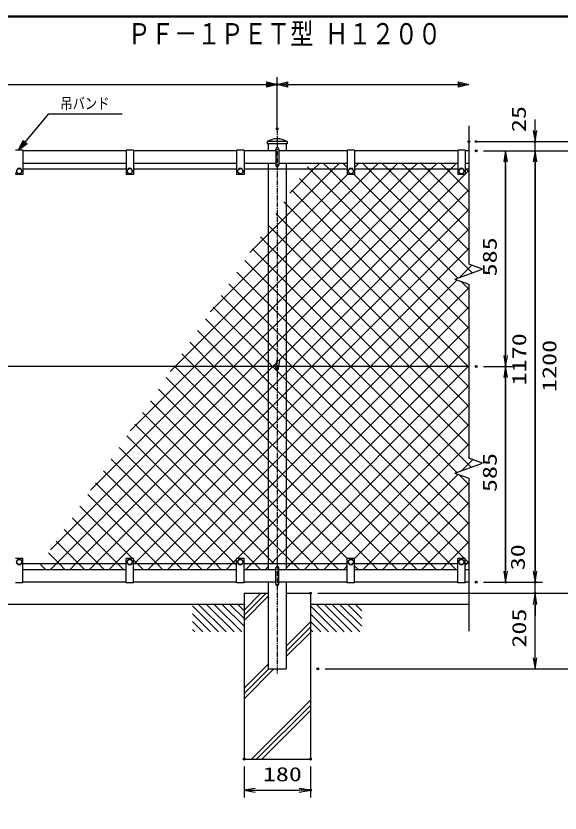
# Model space of a CAD drawing. Units: millimetres, scale not verified. Extents: x -2950 to 2950, y -2100 to 2100.
# Drawn here: x -624 to 853, y -212 to 1950 of the extents above; entities that cross this region are included whole.
import ezdxf
from ezdxf.enums import TextEntityAlignment as Align

# ---------------------------------------------------------------- set-up
doc = ezdxf.new("R2010")
doc.units = ezdxf.units.MM
doc.header["$LTSCALE"] = 10
doc.header["$PDMODE"] = 32
doc.header["$PDSIZE"] = 5
doc.linetypes.add('USER1', pattern=[2, 1.25, -0.25, 0.25, -0.25])
for name, color, linetype, lineweight in [('0-0_1', 7, 'Continuous', 25), ('0-1_2', 7, 'Continuous', 25), ('0-2_0', 7, 'Continuous', 25), ('0-4_EXTCNT-L', 4, 'Continuous', 25), ('0-5_WAKU', 7, 'Continuous', 25), ('0-6_D-TTL-TXT', 7, 'Continuous', 25)]:
    doc.layers.add(name, color=color, linetype=linetype, lineweight=lineweight)
doc.layers.add('0-3_DEFPOINTS', color=7, linetype='Continuous')
doc.styles.add('ＭＳ ゴシック', font='')
doc.styles.get('ＭＳ ゴシック').set_extended_font_data('MS Gothic')

# ---------------------------------------------------------------- blocks, each defined once
blk = doc.blocks.new('DARROWS')
at = {"layer": '0-2_0', "color": 2}
blk.add_line((0, 0), (-9.991, 0), dxfattribs=at)
blk.add_lwpolyline([(-10, -1.667), (0, 0), (-10, 1.667)], dxfattribs=at)

msp = doc.modelspace()

# ---------------------------------------------------------------- linework, layer by layer
at = {"layer": '0-0_1', "color": 4}
for p, q in [((85.12, 1664.16), (85.12, 1774.16)), ((605.12, 1652.15), (605.12, 1277.02)), ((705.12, 999.16), (705.12, 1584.16)), ((785.12, 414.16), (785.12, 1584.16)), ((567.54, 1235.98), (605.12, 1222.3)), ((605.12, 1222.3), (605.12, 751.02)), ((705.12, 414.16), (705.12, 999.16)), ((567.54, 709.98), (642.71, 737.34)), ((642.71, 737.34), (605.12, 751.02)), ((567.54, 709.98), (605.12, 696.3)), ((605.12, 696.3), (605.12, 281.17)), ((-4.88, 338.51), (40.77, 384.16)), ((-4.88, 324.37), (54.91, 384.16)), ((-4.88, 310.22), (60.82, 375.92)), ((-144.88, 349.71), (-74.33, 279.16)), ((-128.11, 354.16), (-53.11, 279.16)), ((-106.9, 354.16), (-31.9, 279.16)), ((-85.69, 354.16), (-10.69, 279.16)), ((-64.48, 354.16), (-4.88, 294.56)), ((-43.26, 354.16), (-4.88, 315.77)), ((-22.05, 354.16), (-4.88, 336.98)), ((175.12, 349.71), (245.67, 279.16)), ((191.89, 354.16), (266.89, 279.16)), ((213.1, 354.16), (288.1, 279.16)), ((234.31, 354.16), (309.31, 279.16)), ((255.52, 354.16), (315.12, 294.56)), ((276.74, 354.16), (315.12, 315.77)), ((297.95, 354.16), (315.12, 336.98)), ((-144.88, 328.49), (-95.54, 279.16)), ((175.12, 328.49), (224.46, 279.16)), ((-144.88, 307.28), (-116.75, 279.16)), ((109.42, 240.68), (175.12, 306.38)), ((175.12, 307.28), (203.25, 279.16)), ((-144.88, 286.07), (-137.97, 279.16)), ((109.42, 226.53), (175.12, 292.23)), ((175.12, 286.07), (182.03, 279.16)), ((109.42, 212.39), (175.12, 278.09)), ((-4.88, 126.38), (60.82, 192.08)), ((-4.88, 112.23), (62.05, 179.16)), ((-4.88, 98.09), (76.19, 179.16)), ((15.04, -65.84), (175.12, 94.24)), ((29.18, -65.84), (175.12, 80.1)), ((43.32, -65.84), (175.12, 65.96))]:
    msp.add_line(p, q, dxfattribs=at)
at = {"layer": '0-0_1'}
for p, q in [((85.12, 1644.16), (85.12, 1664.16)), ((112.12, 1609.16), (58.12, 1609.16)), ((58.12, 1609.16), (58.12, 1603.16)), ((112.12, 1603.16), (58.12, 1603.16)), ((60.82, 1603.16), (60.82, 1584.16)), ((109.42, 1603.16), (109.42, 1584.16)), ((112.12, 1609.16), (112.12, 1603.16)), ((-604.88, 1586.16), (-624.88, 1586.16)), ((-604.88, 1586.16), (-604.88, 1520.16)), ((-324.88, 1584.16), (-604.88, 1584.16)), ((-324.88, 1586.16), (-324.88, 1520.16)), ((-304.88, 1586.16), (-324.88, 1586.16)), ((-304.88, 1586.16), (-304.88, 1520.16)), ((-24.88, 1584.16), (-304.88, 1584.16)), ((-24.88, 1586.16), (-24.88, 1520.16)), ((-4.88, 1586.16), (-24.88, 1586.16)), ((-4.88, 1586.16), (-4.88, 1520.16)), ((81.12, 1584.16), (-4.88, 1584.16)), ((81.12, 1589.16), (81.12, 1545.16)), ((89.12, 1589.16), (89.12, 1545.16)), ((275.12, 1584.16), (89.12, 1584.16)), ((275.12, 1586.16), (275.12, 1520.16)), ((295.12, 1586.16), (275.12, 1586.16)), ((295.12, 1586.16), (295.12, 1520.16)), ((575.12, 1584.16), (295.12, 1584.16)), ((575.12, 1586.16), (575.12, 1520.16)), ((595.12, 1586.16), (575.12, 1586.16)), ((595.12, 1586.16), (595.12, 1520.16)), ((605.12, 1584.16), (595.12, 1584.16)), ((-324.88, 1550.16), (-604.88, 1550.16)), ((-24.88, 1550.16), (-304.88, 1550.16)), ((81.12, 1550.16), (-4.88, 1550.16)), ((60.82, 1550.16), (60.82, 448.16)), ((275.12, 1550.16), (89.12, 1550.16)), ((109.42, 1550.16), (109.42, 448.16)), ((575.12, 1550.16), (295.12, 1550.16)), ((605.12, 1550.16), (595.12, 1550.16)), ((-624.88, 1525.76), (-618.76, 1520.16)), ((-604.88, 1520.16), (-624.88, 1520.16)), ((-324.88, 1534.16), (-604.88, 1534.16)), ((-304.88, 1520.16), (-324.88, 1520.16)), ((-24.88, 1534.16), (-304.88, 1534.16)), ((-4.88, 1520.16), (-24.88, 1520.16)), ((275.12, 1534.16), (-4.88, 1534.16)), ((295.12, 1520.16), (275.12, 1520.16)), ((575.12, 1534.16), (295.12, 1534.16)), ((595.12, 1520.16), (575.12, 1520.16)), ((605.12, 1534.16), (595.12, 1534.16)), ((81.77, 999.16), (-1910.11, 999.16)), ((89.08, 994.57), (92.73, 1015.25)), ((605.12, 999.16), (89.89, 999.16)), ((-604.88, 478.16), (-624.88, 478.16)), ((-604.88, 412.16), (-604.88, 478.16)), ((-324.88, 412.16), (-324.88, 478.16)), ((-304.88, 478.16), (-324.88, 478.16)), ((-304.88, 412.16), (-304.88, 478.16)), ((-24.88, 412.16), (-24.88, 478.16)), ((-4.88, 478.16), (-24.88, 478.16)), ((-4.88, 412.16), (-4.88, 478.16)), ((275.12, 412.16), (275.12, 478.16)), ((295.12, 478.16), (275.12, 478.16)), ((295.12, 412.16), (295.12, 478.16)), ((575.12, 412.16), (575.12, 478.16)), ((595.12, 478.16), (575.12, 478.16)), ((575.12, 470.15), (583.86, 478.16)), ((595.12, 412.16), (595.12, 478.16)), ((-324.88, 464.16), (-604.88, 464.16)), ((-24.88, 464.16), (-304.88, 464.16)), ((275.12, 464.16), (-4.88, 464.16)), ((575.12, 464.16), (295.12, 464.16)), ((605.12, 464.16), (595.12, 464.16)), ((-324.88, 448.16), (-604.88, 448.16)), ((-24.88, 448.16), (-304.88, 448.16)), ((81.12, 448.16), (-4.88, 448.16)), ((81.12, 409.16), (81.12, 453.16)), ((89.12, 409.16), (89.12, 453.16)), ((275.12, 448.16), (89.12, 448.16)), ((575.12, 448.16), (295.12, 448.16)), ((605.12, 448.16), (595.12, 448.16)), ((-604.88, 412.16), (-624.88, 412.16)), ((-324.88, 414.16), (-604.88, 414.16)), ((-304.88, 412.16), (-324.88, 412.16)), ((-24.88, 414.16), (-304.88, 414.16)), ((-4.88, 412.16), (-24.88, 412.16)), ((81.12, 414.16), (-4.88, 414.16)), ((60.82, 414.16), (60.82, 179.16)), ((275.12, 414.16), (89.12, 414.16)), ((109.42, 414.16), (109.42, 179.16)), ((295.12, 412.16), (275.12, 412.16)), ((575.12, 414.16), (295.12, 414.16)), ((595.12, 412.16), (575.12, 412.16)), ((605.12, 414.16), (595.12, 414.16)), ((-4.88, 384.16), (-4.88, -65.84)), ((-4.88, 384.16), (60.82, 384.16)), ((109.42, 384.16), (175.12, 384.16)), ((175.12, 384.16), (175.12, -65.84)), ((-4.88, 354.16), (-1824.88, 354.16)), ((605.12, 354.16), (175.12, 354.16)), ((60.82, 179.16), (109.42, 179.16)), ((-4.88, -65.84), (175.12, -65.84))]:
    msp.add_line(p, q, dxfattribs=at)
at = {"layer": '0-0_1', "color": 4, "linetype": 'USER1'}
msp.add_line((85.12, 1644.16), (85.12, 164.16), dxfattribs=at)
at = {"layer": '0-0_1', "color": 4}
for points in [[(-1914.88, 1764.16), (85.12, 1764.16), (57.12, 1757.16), (57.12, 1771.16), (85.12, 1764.16)], [(57.12, 1767.66), (71.12, 1764.16), (57.12, 1760.66)], [(85.12, 1764.16), (605.12, 1764.16), (577.12, 1757.16), (577.12, 1771.16), (605.12, 1764.16)], [(113.12, 1760.66), (99.12, 1764.16), (113.12, 1767.66)], [(577.12, 1767.66), (591.12, 1764.16), (577.12, 1760.66)], [(-616.74, 1586.16), (-534.88, 1684.16), (-335.38, 1684.16)], [(-596.1, 1605.4), (-607.76, 1596.9), (-601.48, 1609.89)], [(567.54, 1235.98), (642.71, 1263.34), (605.12, 1277.02)]]:
    msp.add_lwpolyline(points, dxfattribs=at)
for points in [[(113.12, 1757.16), (85.12, 1764.16), (113.12, 1771.16)], [(-593.42, 1603.16), (-616.74, 1586.16), (-604.16, 1612.13)]]:
    msp.add_lwpolyline(points, close=True, dxfattribs=at)
at = {"layer": '0-0_1'}
msp.add_lwpolyline([(81.19, 995.9), (84.84, 1016.58), (92.73, 1015.25)], dxfattribs=at)
for centre, radius, start, end in [((85.12, 1567.59), 49.57, 56.99399, 123.0064), ((85.12, 1589.16), 4, 0, 180), ((85.12, 1545.16), 4, 180, 0), ((85.12, 995.16), 4, 169.25091, 351.57761), ((85.12, 453.16), 4, 0, 180), ((85.12, 409.16), 4, 180, 0)]:
    msp.add_arc(centre, radius, start, end, dxfattribs=at)
at = {"layer": '0-1_2'}
for points in [[(-606.88, 1529.16), (-610.88, 1536.09), (-618.88, 1536.09), (-622.88, 1529.16), (-618.88, 1522.23), (-610.88, 1522.23)], [(-306.88, 1529.16), (-310.88, 1536.09), (-318.88, 1536.09), (-322.88, 1529.16), (-318.88, 1522.23), (-310.88, 1522.23)], [(-6.88, 1529.16), (-10.88, 1536.09), (-18.88, 1536.09), (-22.88, 1529.16), (-18.88, 1522.23), (-10.88, 1522.23)], [(293.12, 1529.16), (289.12, 1536.09), (281.12, 1536.09), (277.12, 1529.16), (281.12, 1522.23), (289.12, 1522.23)], [(593.12, 1529.16), (589.12, 1536.09), (581.12, 1536.09), (577.12, 1529.16), (581.12, 1522.23), (589.12, 1522.23)], [(-606.88, 469.16), (-610.88, 476.09), (-618.88, 476.09), (-622.88, 469.16), (-618.88, 462.23), (-610.88, 462.23)], [(-306.88, 469.16), (-310.88, 476.09), (-318.88, 476.09), (-322.88, 469.16), (-318.88, 462.23), (-310.88, 462.23)], [(-6.88, 469.16), (-10.88, 476.09), (-18.88, 476.09), (-22.88, 469.16), (-18.88, 462.23), (-10.88, 462.23)], [(293.12, 469.16), (289.12, 476.09), (281.12, 476.09), (277.12, 469.16), (281.12, 462.23), (289.12, 462.23)], [(593.12, 469.16), (589.12, 476.09), (581.12, 476.09), (577.12, 469.16), (581.12, 462.23), (589.12, 462.23)]]:
    msp.add_lwpolyline(points, close=True, dxfattribs=at)
for centre in [(-614.88, 1529.16), (-314.88, 1529.16), (-14.88, 1529.16), (285.12, 1529.16), (585.12, 1529.16), (-614.88, 469.16), (-314.88, 469.16), (-14.88, 469.16), (285.12, 469.16), (585.12, 469.16)]:
    msp.add_circle(centre, 6.93, dxfattribs=at)
at = {"layer": '0-2_0', "color": 1}
for p, q in [((85.12, 1664.16), (85.12, 1784.16)), ((625.12, 1609.16), (965.12, 1609.16)), ((645.12, 1609.16), (805.12, 1609.16)), ((645.12, 1584.16), (887.03, 1584.16)), ((645.12, 1584.16), (805.12, 1584.16)), ((645.12, 1584.16), (805.12, 1584.16)), ((645.12, 1584.16), (725.12, 1584.16)), ((645.12, 999.16), (725.12, 999.16)), ((645.12, 999.16), (725.12, 999.16)), ((645.12, 414.16), (805.12, 414.16)), ((645.12, 414.16), (805.12, 414.16)), ((645.12, 414.16), (725.12, 414.16)), ((195.12, 384.16), (887.03, 384.16)), ((195.12, 384.16), (805.12, 384.16)), ((195.12, 384.16), (805.12, 384.16)), ((215.12, 179.16), (965.12, 179.16)), ((215.12, 179.16), (805.12, 179.16)), ((-4.88, -85.84), (-4.88, -169.99)), ((175.12, -85.84), (175.12, -169.99))]:
    msp.add_line(p, q, dxfattribs=at)
at = {"layer": '0-2_0', "color": 2}
for p, q in [((-1884.88, 1764.16), (55.12, 1764.16)), ((785.12, 1639.16), (785.12, 1669.16)), ((785.12, 1584.16), (785.12, 1609.16)), ((705.12, 1554.16), (705.12, 1029.16)), ((785.12, 1554.16), (785.12, 444.16)), ((785.12, 1554.16), (785.12, 1524.16)), ((705.12, 969.16), (705.12, 444.16)), ((785.12, 444.16), (785.12, 474.16)), ((785.12, 384.16), (785.12, 414.16)), ((785.12, 354.16), (785.12, 324.16)), ((785.12, 209.16), (785.12, 354.16)), ((25.12, -149.99), (145.12, -149.99))]:
    msp.add_line(p, q, dxfattribs=at)
at = {"layer": '0-3_DEFPOINTS'}
for p in [(85.12, 1764.16), (85.12, 1644.16), (605.12, 1609.16), (625.12, 1609.16), (785.12, 1609.16), (625.12, 1584.16), (625.12, 999.16), (705.12, 999.16), (625.12, 414.16), (705.12, 414.16), (785.12, 414.16), (785.12, 414.16), (175.12, 384.16), (785.12, 384.16), (195.12, 179.16), (-4.88, -65.84), (175.12, -65.84), (175.12, -149.99)]:
    msp.add_point(p, dxfattribs=at)
at = {"layer": '0-4_EXTCNT-L'}
for p, q in [((275.12, 1539.15), (264.11, 1550.16)), ((295.12, 1539.3), (305.98, 1550.16)), ((343.01, 1534.16), (359.01, 1550.16)), ((386.18, 1534.16), (370.18, 1550.16)), ((396.04, 1534.16), (412.04, 1550.16)), ((439.21, 1534.16), (423.21, 1550.16)), ((449.08, 1534.16), (465.08, 1550.16)), ((492.25, 1534.16), (476.25, 1550.16)), ((502.11, 1534.16), (518.11, 1550.16)), ((545.28, 1534.16), (529.28, 1550.16)), ((109.42, 1300.57), (343.01, 1534.16)), ((109.42, 1247.54), (396.04, 1534.16)), ((109.42, 1194.5), (449.08, 1534.16)), ((109.42, 1141.47), (502.11, 1534.16)), ((575.42, 1238.85), (294.11, 1520.16)), ((605.12, 1315.21), (386.18, 1534.16)), ((605.12, 1368.25), (439.21, 1534.16)), ((605.12, 1421.28), (492.25, 1534.16)), ((605.12, 1474.31), (545.28, 1534.16)), ((595.12, 1521.11), (605.12, 1531.11)), ((605.12, 1050.05), (145.94, 1509.23)), ((126.21, 999.16), (605.12, 1478.07)), ((179.24, 999.16), (605.12, 1425.04)), ((60.82, 1382.22), (60.75, 1382.29)), ((85.12, 1357.92), (60.82, 1382.22)), ((60.82, 1329.18), (39.46, 1350.55)), ((109.42, 1333.62), (85.12, 1357.92)), ((85.12, 1304.88), (60.82, 1329.18)), ((443.88, 999.16), (109.42, 1333.62)), ((109.42, 1280.58), (85.12, 1304.88)), ((85.12, 1276.27), (109.42, 1300.57)), ((60.82, 1251.97), (85.12, 1276.27)), ((390.85, 999.16), (109.42, 1280.58)), ((60.82, 1170.08), (-24.43, 1255.34)), ((579.52, 1240.34), (613.25, 1274.06)), ((-191.99, 999.16), (60.82, 1251.97)), ((85.12, 1223.24), (109.42, 1247.54)), ((60.82, 1117.05), (-45.73, 1223.61)), ((60.82, 1198.94), (85.12, 1223.24)), ((391.37, 999.16), (605.12, 1212.91)), ((605.12, 1209.15), (584.45, 1229.82)), ((-138.96, 999.16), (60.82, 1198.94)), ((60.82, 1064.02), (-67.03, 1191.87)), ((85.12, 1170.2), (109.42, 1194.5)), ((60.82, 1145.9), (85.12, 1170.2)), ((85.12, 1145.78), (60.82, 1170.08)), ((444.41, 999.16), (605.12, 1159.87)), ((19.62, 999.16), (-109.62, 1128.4)), ((-85.92, 999.16), (60.82, 1145.9)), ((109.42, 1121.48), (85.12, 1145.78)), ((85.12, 1117.17), (109.42, 1141.47)), ((60.82, 1092.87), (85.12, 1117.17)), ((85.12, 1092.75), (60.82, 1117.05)), ((231.75, 999.16), (109.42, 1121.48)), ((-33.41, 999.16), (-130.92, 1096.66)), ((-32.89, 999.16), (60.82, 1092.87)), ((109.42, 1068.45), (85.12, 1092.75)), ((-86.45, 999.16), (-152.22, 1064.93)), ((85.12, 1039.72), (60.82, 1064.02)), ((178.72, 999.16), (109.42, 1068.45)), ((109.42, 1015.42), (85.12, 1039.72)), ((-139.48, 999.16), (-173.51, 1033.19)), ((-529.84, 502.21), (-32.89, 999.16)), ((-421.64, 663.44), (-85.92, 999.16)), ((-313.45, 824.67), (-138.96, 999.16)), ((-205.25, 985.9), (-191.99, 999.16)), ((-192.51, 999.16), (-194.81, 1001.45)), ((60.82, 745.82), (-192.51, 999.16)), ((60.82, 798.85), (-139.48, 999.16)), ((60.82, 851.89), (-86.45, 999.16)), ((60.82, 904.92), (-33.41, 999.16)), ((60.82, 957.95), (19.62, 999.16)), ((125.68, 999.16), (109.42, 1015.42)), ((109.42, 982.37), (126.21, 999.16)), ((109.42, 929.34), (179.24, 999.16)), ((109.42, 717.21), (391.37, 999.16)), ((109.42, 664.17), (444.41, 999.16)), ((605.12, 519.72), (125.68, 999.16)), ((605.12, 572.75), (178.72, 999.16)), ((605.12, 625.78), (231.75, 999.16)), ((605.12, 784.88), (390.85, 999.16)), ((605.12, 837.92), (443.88, 999.16)), ((85.12, 958.07), (109.42, 982.37)), ((60.82, 933.77), (85.12, 958.07)), ((85.12, 933.65), (60.82, 957.95)), ((-408.79, 464.16), (60.82, 933.77)), ((60.82, 639.75), (-237.4, 937.98)), ((109.42, 909.35), (85.12, 933.65)), ((85.12, 905.04), (109.42, 929.34)), ((554.62, 464.16), (109.42, 909.35)), ((60.82, 586.72), (-258.7, 906.25)), ((60.82, 880.74), (85.12, 905.04)), ((85.12, 880.62), (60.82, 904.92)), ((174.57, 464.16), (605.12, 894.71)), ((-355.76, 464.16), (60.82, 880.74)), ((60.82, 533.69), (-280, 874.51)), ((109.42, 856.32), (85.12, 880.62)), ((85.12, 827.59), (60.82, 851.89)), ((501.58, 464.16), (109.42, 856.32)), ((109.42, 803.29), (85.12, 827.59)), ((227.6, 464.16), (605.12, 841.68)), ((448.55, 464.16), (109.42, 803.29)), ((85.12, 774.55), (60.82, 798.85)), ((294.64, 478.16), (605.12, 788.64)), ((109.42, 750.25), (85.12, 774.55)), ((-81.78, 464.16), (-365.19, 747.57)), ((85.12, 721.52), (60.82, 745.82)), ((395.52, 464.16), (109.42, 750.25)), ((586.33, 716.82), (616.42, 746.91)), ((-134.81, 464.16), (-386.48, 715.83)), ((109.42, 697.22), (85.12, 721.52)), ((85.12, 692.91), (109.42, 717.21)), ((60.82, 668.61), (85.12, 692.91)), ((342.49, 464.16), (109.42, 697.22)), ((605.12, 678.82), (577.64, 706.3)), ((-187.84, 464.16), (-407.78, 684.09)), ((386.7, 464.16), (605.12, 682.58)), ((-240.88, 464.16), (-429.08, 652.36)), ((-143.63, 464.16), (60.82, 668.61)), ((85.12, 639.87), (109.42, 664.17)), ((60.82, 615.57), (85.12, 639.87)), ((85.12, 615.45), (60.82, 639.75)), ((439.74, 464.16), (605.12, 629.54)), ((-307.91, 478.16), (-450.38, 620.62)), ((-90.59, 464.16), (60.82, 615.57)), ((109.42, 591.15), (85.12, 615.45)), ((-346.94, 464.16), (-471.67, 588.89)), ((85.12, 562.42), (60.82, 586.72)), ((236.42, 464.16), (109.42, 591.15)), ((109.42, 538.12), (85.12, 562.42)), ((492.77, 464.16), (605.12, 576.51)), ((-399.98, 464.16), (-492.97, 557.15)), ((-453.01, 464.16), (-514.27, 525.41)), ((85.12, 509.39), (60.82, 533.69)), ((183.39, 464.16), (109.42, 538.12)), ((545.8, 464.16), (605.12, 523.48)), ((109.42, 485.09), (85.12, 509.39)), ((-506.04, 464.16), (-535.56, 493.68)), ((130.35, 464.16), (109.42, 485.09)), ((605.12, 466.68), (595.12, 476.68)), ((-543.08, 448.16), (-556.86, 461.94)), ((-490.04, 448.16), (-506.04, 464.16)), ((-437.01, 448.16), (-453.01, 464.16)), ((-424.79, 448.16), (-408.79, 464.16)), ((-383.98, 448.16), (-399.98, 464.16)), ((-371.76, 448.16), (-355.76, 464.16)), ((-330.94, 448.16), (-346.94, 464.16)), ((-224.88, 448.16), (-240.88, 464.16)), ((-171.84, 448.16), (-187.84, 464.16)), ((-159.63, 448.16), (-143.63, 464.16)), ((-118.81, 448.16), (-134.81, 464.16)), ((-106.59, 448.16), (-90.59, 464.16)), ((-65.78, 448.16), (-81.78, 464.16)), ((52.51, 448.16), (60.82, 456.48)), ((146.35, 448.16), (130.35, 464.16)), ((158.57, 448.16), (174.57, 464.16)), ((199.39, 448.16), (183.39, 464.16)), ((211.6, 448.16), (227.6, 464.16)), ((252.42, 448.16), (236.42, 464.16)), ((264.64, 448.16), (275.12, 458.64)), ((305.45, 448.16), (295.12, 458.49)), ((358.49, 448.16), (342.49, 464.16)), ((370.7, 448.16), (386.7, 464.16)), ((411.52, 448.16), (395.52, 464.16)), ((423.74, 448.16), (439.74, 464.16)), ((464.55, 448.16), (448.55, 464.16)), ((476.77, 448.16), (492.77, 464.16)), ((517.59, 448.16), (501.58, 464.16)), ((529.8, 448.16), (545.8, 464.16)), ((570.62, 448.16), (554.62, 464.16))]:
    msp.add_line(p, q, dxfattribs=at)
for points in [[(-530.86, 448.16), (-514.86, 464.16), (20.14, 999.16), (60.82, 1039.84), (85.12, 1064.14), (109.42, 1088.44), (555.14, 1534.16), (571.14, 1550.16)], [(11.14, 1308.35), (60.82, 1358.04), (85.12, 1382.34), (109.42, 1406.64), (236.94, 1534.16), (252.94, 1550.16)], [(119.33, 1469.58), (183.91, 1534.16), (199.91, 1550.16)], [(605.12, 1103.08), (174.05, 1534.16), (167.24, 1540.97)], [(605.12, 1156.11), (227.08, 1534.16), (211.08, 1550.16)], [(614.3, 1253), (333.15, 1534.16), (317.15, 1550.16)], [(605.12, 1527.34), (598.31, 1534.16), (595.12, 1537.34)], [(-97.06, 1147.12), (60.82, 1305), (85.12, 1329.3), (109.42, 1353.6), (275.98, 1520.16)], [(89.77, 1015.75), (109.42, 1035.41), (594.17, 1520.16)], [(605.12, 997.01), (602.98, 999.16), (124.64, 1477.49)], [(605.12, 943.98), (549.95, 999.16), (109.42, 1439.68), (103.35, 1445.76)], [(605.12, 890.95), (496.92, 999.16), (109.42, 1386.65), (85.12, 1410.95), (82.05, 1414.02)], [(-304.88, 462.01), (-302.73, 464.16), (60.82, 827.71), (85.12, 852.01), (109.42, 876.31), (232.27, 999.16), (605.12, 1372.01)], [(-265.69, 448.16), (-249.69, 464.16), (60.82, 774.67), (85.12, 798.97), (109.42, 823.27), (285.31, 999.16), (605.12, 1318.97)], [(611.13, 725.84), (337.82, 999.16), (109.42, 1227.55), (85.12, 1251.85), (60.82, 1276.15), (18.16, 1318.81)], [(572.25, 711.69), (284.78, 999.16), (109.42, 1174.52), (85.12, 1198.82), (60.82, 1223.12), (-3.14, 1287.08)], [(-212.66, 448.16), (-196.66, 464.16), (60.82, 721.64), (85.12, 745.94), (109.42, 770.24), (338.34, 999.16), (573.12, 1233.94)], [(593.65, 478.16), (109.42, 962.38), (85.12, 986.68), (72.65, 999.16), (60.82, 1010.98), (-88.33, 1160.13)], [(-23.56, 478.16), (60.82, 562.54), (85.12, 586.84), (109.42, 611.14), (497.44, 999.16), (605.12, 1106.84)], [(-0.53, 448.16), (15.47, 464.16), (60.82, 509.51), (85.12, 533.81), (109.42, 558.11), (550.47, 999.16), (605.12, 1053.81)], [(-477.83, 448.16), (-461.83, 464.16), (60.82, 986.81), (73.17, 999.16), (83.61, 1009.59)], [(68.51, 464.16), (85.12, 480.78), (109.42, 505.08), (603.5, 999.16), (605.12, 1000.78)], [(275.45, 478.16), (109.42, 644.19), (85.12, 668.49), (60.82, 692.79), (-216.11, 969.72)], [(109.42, 452.04), (121.54, 464.16), (605.12, 947.74)], [(77.32, 464.16), (60.82, 480.65), (-301.3, 842.77)], [(40.29, 448.16), (24.29, 464.16), (-322.59, 811.04)], [(-24.88, 460.29), (-28.75, 464.16), (-343.89, 779.3)], [(317.67, 448.16), (333.67, 464.16), (576.3, 706.79)], [(-53.56, 448.16), (-37.56, 464.16), (-24.88, 476.84)], [(-277.91, 448.16), (-293.91, 464.16), (-304.88, 475.12)], [(595.12, 460.45), (598.83, 464.16), (605.12, 470.45)]]:
    msp.add_lwpolyline(points, dxfattribs=at)
at = {"layer": '0-5_WAKU'}
msp.add_line((-2698.64, 1948.8), (2798.7, 1948.8), dxfattribs=at)
msp.add_lwpolyline([(-2699.97, 1950.13), (2800.03, 1950.13), (2800.03, -1949.87), (-2699.97, -1949.87)], close=True, dxfattribs=at)
msp.add_lwpolyline([(-2697.3, -1947.2), (-2697.3, 1947.46), (2797.36, 1947.46)], dxfattribs=at)

# ---------------------------------------------------------------- block references
at = {"layer": '0-2_0', "xscale": 3, "yscale": 3}
for p in [(85.12, 1764.16), (175.12, -149.99)]:
    msp.add_blockref('DARROWS', p, dxfattribs=at)
for p, rotation in [((785.12, 1609.16), 270), ((705.12, 1584.16), 90), ((785.12, 1584.16), 90), ((785.12, 1584.16), 90), ((705.12, 999.16), 270), ((705.12, 999.16), 90), ((705.12, 414.16), 270), ((785.12, 414.16), 270), ((785.12, 414.16), 270), ((785.12, 384.16), 90), ((785.12, 384.16), 90), ((785.12, 179.16), 270), ((-4.88, -149.99), 180)]:
    msp.add_blockref('DARROWS', p, dxfattribs=dict(at, rotation=rotation))

# ---------------------------------------------------------------- texts
at = {"layer": '0-0_1', "color": 4, "style": 'ＭＳ ゴシック', "width": 0.8}
msp.add_text('吊バンド', height=30.61, dxfattribs=at).set_placement((-503.38, 1688.27), align=Align.BOTTOM_LEFT)
at = {"layer": '0-2_0', "color": 3, "style": 'ＭＳ ゴシック', "width": 1.35}
for s, p in [('25', (771.43, 1635.01)), ('585', (692.53, 1243.66)), ('1170', (772.52, 948.16)), ('1200', (854.43, 930.16)), ('585', (692.53, 658.66)), ('30', (768.7, 446.47)), ('205', (772.52, 236.66))]:
    msp.add_text(s, height=38.49, rotation=90, dxfattribs=at).set_placement(p, align=Align.BOTTOM_LEFT)
msp.add_text('180', height=38.49, dxfattribs=at).set_placement((46.12, -137.39), align=Align.BOTTOM_LEFT)
at = {"layer": '0-6_D-TTL-TXT', "style": 'ＭＳ ゴシック', "width": 0.8}
msp.add_text('ＰＦ－１ＰＥＴ型 Ｈ１２００', height=57.77, dxfattribs=at).set_placement((-320.82, 1855.61), align=Align.BOTTOM_LEFT)

doc.saveas('drawing.dxf')
